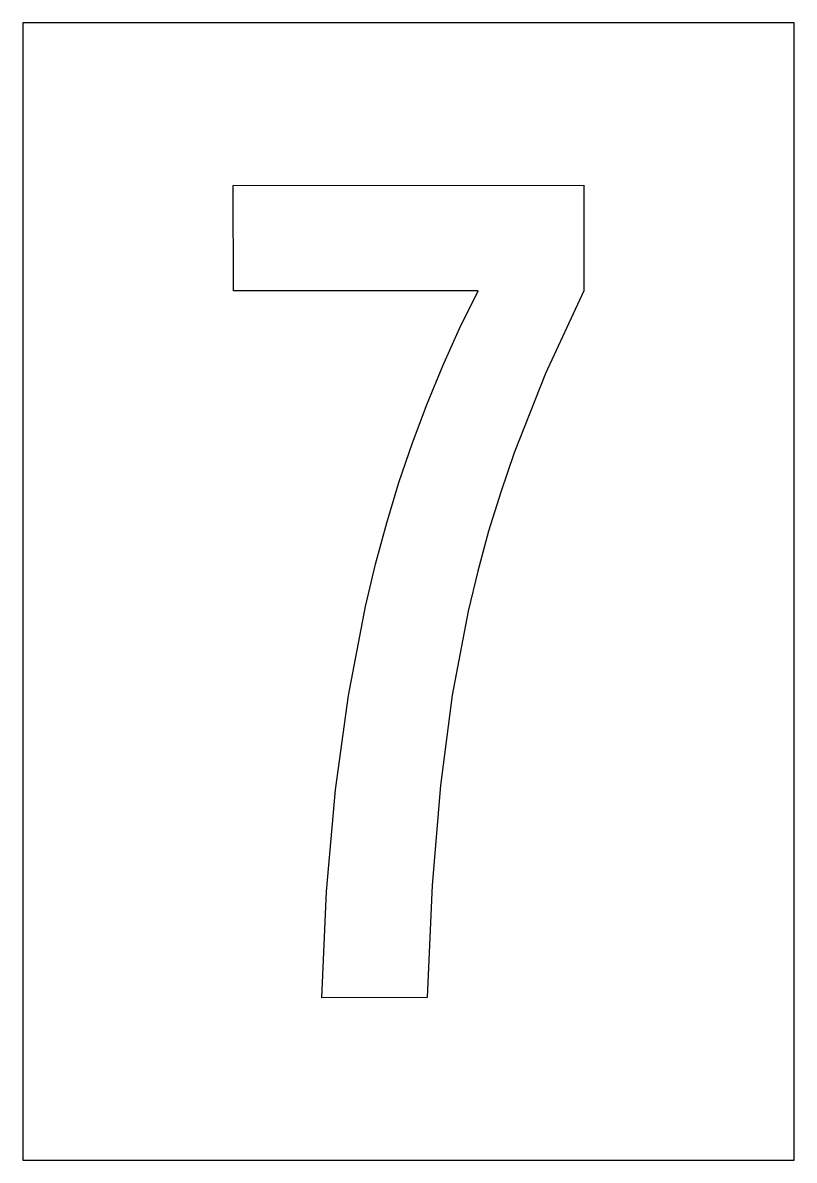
# Model space of a CAD drawing. Extents: x 0 to 9.5, y 0 to 14.
import ezdxf

# ---------------------------------------------------------------- set-up
doc = ezdxf.new("R2010")
doc.units = 0
doc.layers.add('CUT', color=7, linetype='Continuous')
doc.layers.add('OUTSIDE', color=1, linetype='Continuous')

msp = doc.modelspace()

# ---------------------------------------------------------------- linework, layer by layer
at = {"layer": 'CUT'}
msp.add_lwpolyline([(6.437, 9.6838), (6.0505, 8.7069), (5.8851, 8.2245), (5.7366, 7.7413), (5.6033, 7.2517), (5.4852, 6.7561), (5.2891, 5.7238), (5.142, 4.6118), (5.0395, 3.384), (4.9783, 2.0023), (3.6815, 2), (3.7418, 3.3084), (3.8528, 4.5587), (4.0122, 5.7216), (4.2216, 6.8141), (4.3449, 7.3345), (4.4822, 7.8446), (4.633, 8.342), (4.7985, 8.8308), (4.978, 9.3087), (5.1717, 9.777), (5.3799, 10.2365), (5.6091, 10.7017), (2.594, 10.7017), (2.5921, 11.9984), (6.9076, 12), (6.9079, 10.7017)], close=True, dxfattribs=at)
at = {"layer": 'OUTSIDE'}
msp.add_lwpolyline([(0, 0), (9.5, 0), (9.5, 14), (0, 14)], close=True, dxfattribs=at)

doc.saveas('drawing.dxf')
